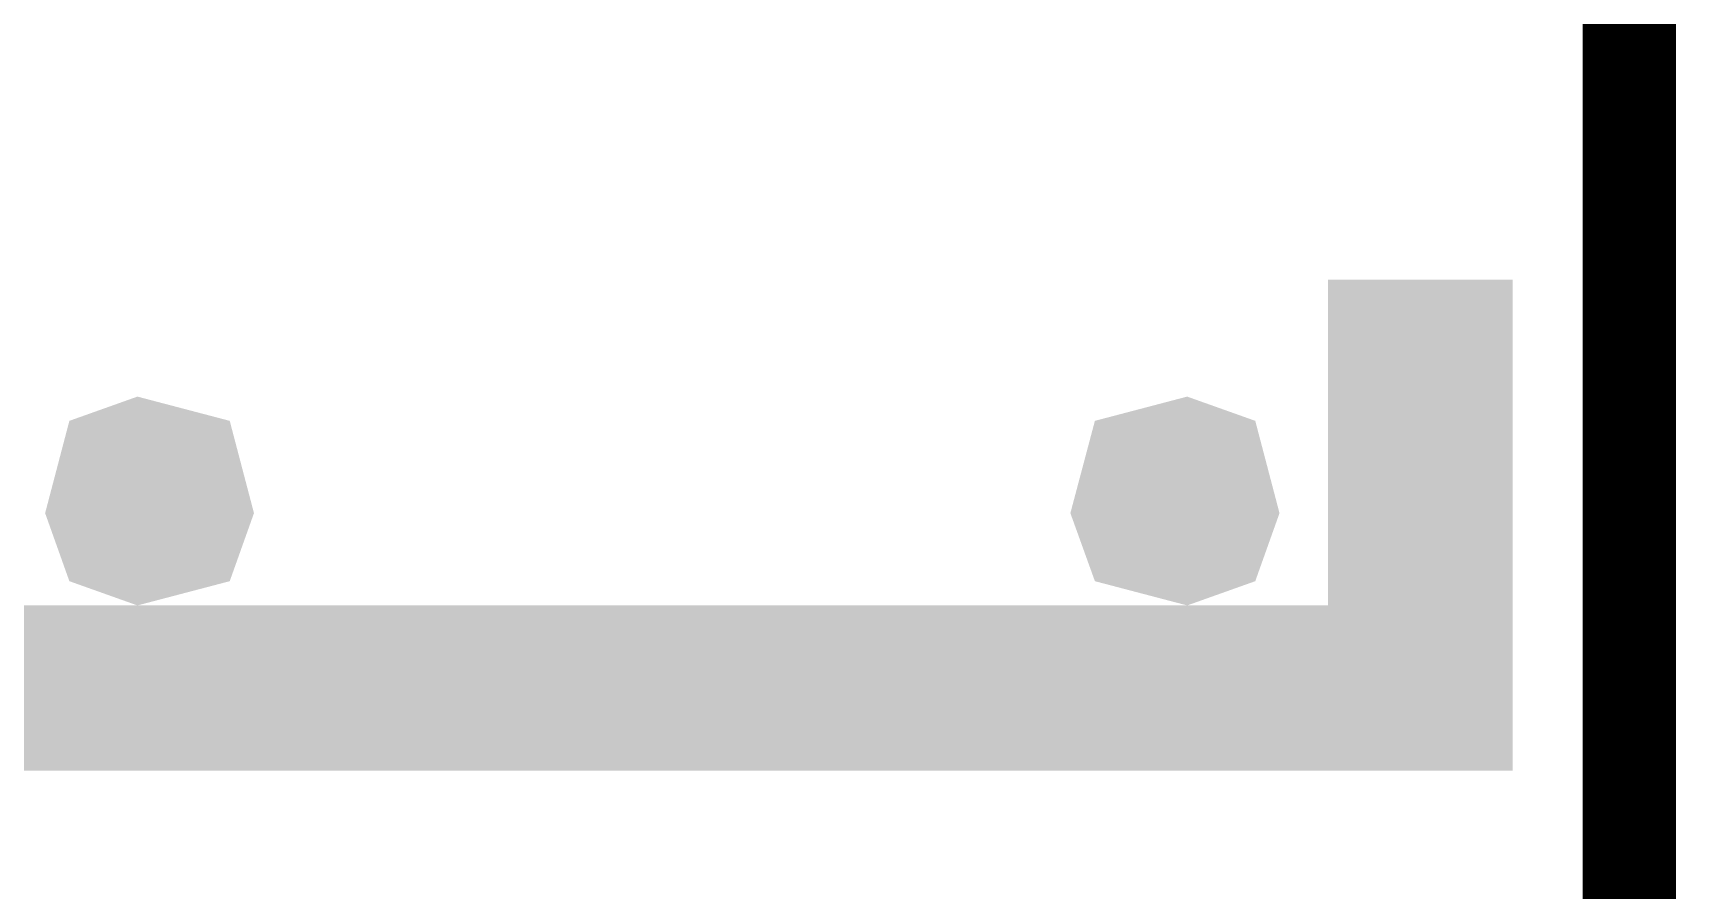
# Model space of a CAD drawing. Header units: millimetres. Extents: x 5 to 350, y 3 to 213.
# Drawn here: x 239.23 to 245.19, y 122.16 to 125.27 of the extents above; entities that cross this region are included whole.
import ezdxf

# ---------------------------------------------------------------- set-up
doc = ezdxf.new("R2010")
doc.units = ezdxf.units.MM
doc.layers.add('H', color=251, linetype='Continuous')
doc.layers.add('P', color=255, linetype='Continuous')

msp = doc.modelspace()

# ---------------------------------------------------------------- hatches: boundary and pattern name
at = {"layer": 'H', "linetype": 'Continuous'}
for points in [[(244.598, 122.59), (243.928, 123.19), (243.928, 124.372), (244.598, 122.59)], [(244.598, 122.59), (243.928, 124.372), (244.598, 124.372), (244.598, 122.59)], [(239.607, 123.525), (239.36, 123.86), (239.607, 123.948), (239.607, 123.525)], [(239.607, 123.525), (239.607, 123.948), (239.942, 123.86), (239.607, 123.525)], [(243.417, 123.525), (243.082, 123.86), (243.417, 123.948), (243.417, 123.525)], [(243.417, 123.525), (243.417, 123.948), (243.664, 123.86), (243.417, 123.525)], [(239.272, 123.525), (239.36, 123.86), (239.607, 123.525), (239.272, 123.525)], [(239.607, 123.525), (239.942, 123.86), (240.03, 123.525), (239.607, 123.525)], [(242.993, 123.525), (243.082, 123.86), (243.417, 123.525), (242.993, 123.525)], [(243.417, 123.525), (243.664, 123.86), (243.752, 123.525), (243.417, 123.525)], [(239.36, 123.278), (239.272, 123.525), (239.607, 123.525), (239.36, 123.278)], [(239.607, 123.19), (239.36, 123.278), (239.607, 123.525), (239.607, 123.19)], [(239.607, 123.19), (239.607, 123.525), (239.942, 123.278), (239.607, 123.19)], [(239.942, 123.278), (239.607, 123.525), (240.03, 123.525), (239.942, 123.278)], [(243.082, 123.278), (242.993, 123.525), (243.417, 123.525), (243.082, 123.278)], [(243.417, 123.19), (243.082, 123.278), (243.417, 123.525), (243.417, 123.19)], [(243.417, 123.19), (243.417, 123.525), (243.664, 123.278), (243.417, 123.19)], [(243.664, 123.278), (243.417, 123.525), (243.752, 123.525), (243.664, 123.278)], [(197.873, 122.59), (243.752, 123.19), (243.752, 122.59), (197.873, 122.59)], [(197.873, 122.59), (198.455, 123.19), (243.752, 123.19), (197.873, 122.59)], [(243.752, 122.59), (243.752, 123.19), (243.928, 123.19), (243.752, 122.59)], [(243.752, 122.59), (243.928, 123.19), (244.598, 122.59), (243.752, 122.59)]]:
    msp.add_hatch(color=256, dxfattribs=at).paths.add_polyline_path(points)

# ---------------------------------------------------------------- linework, layer by layer
at = {"layer": 'P', "const_width": 0.339}
msp.add_lwpolyline([(245.022, 120.403), (245.022, 129.364)], dxfattribs=at)

doc.saveas('drawing.dxf')
